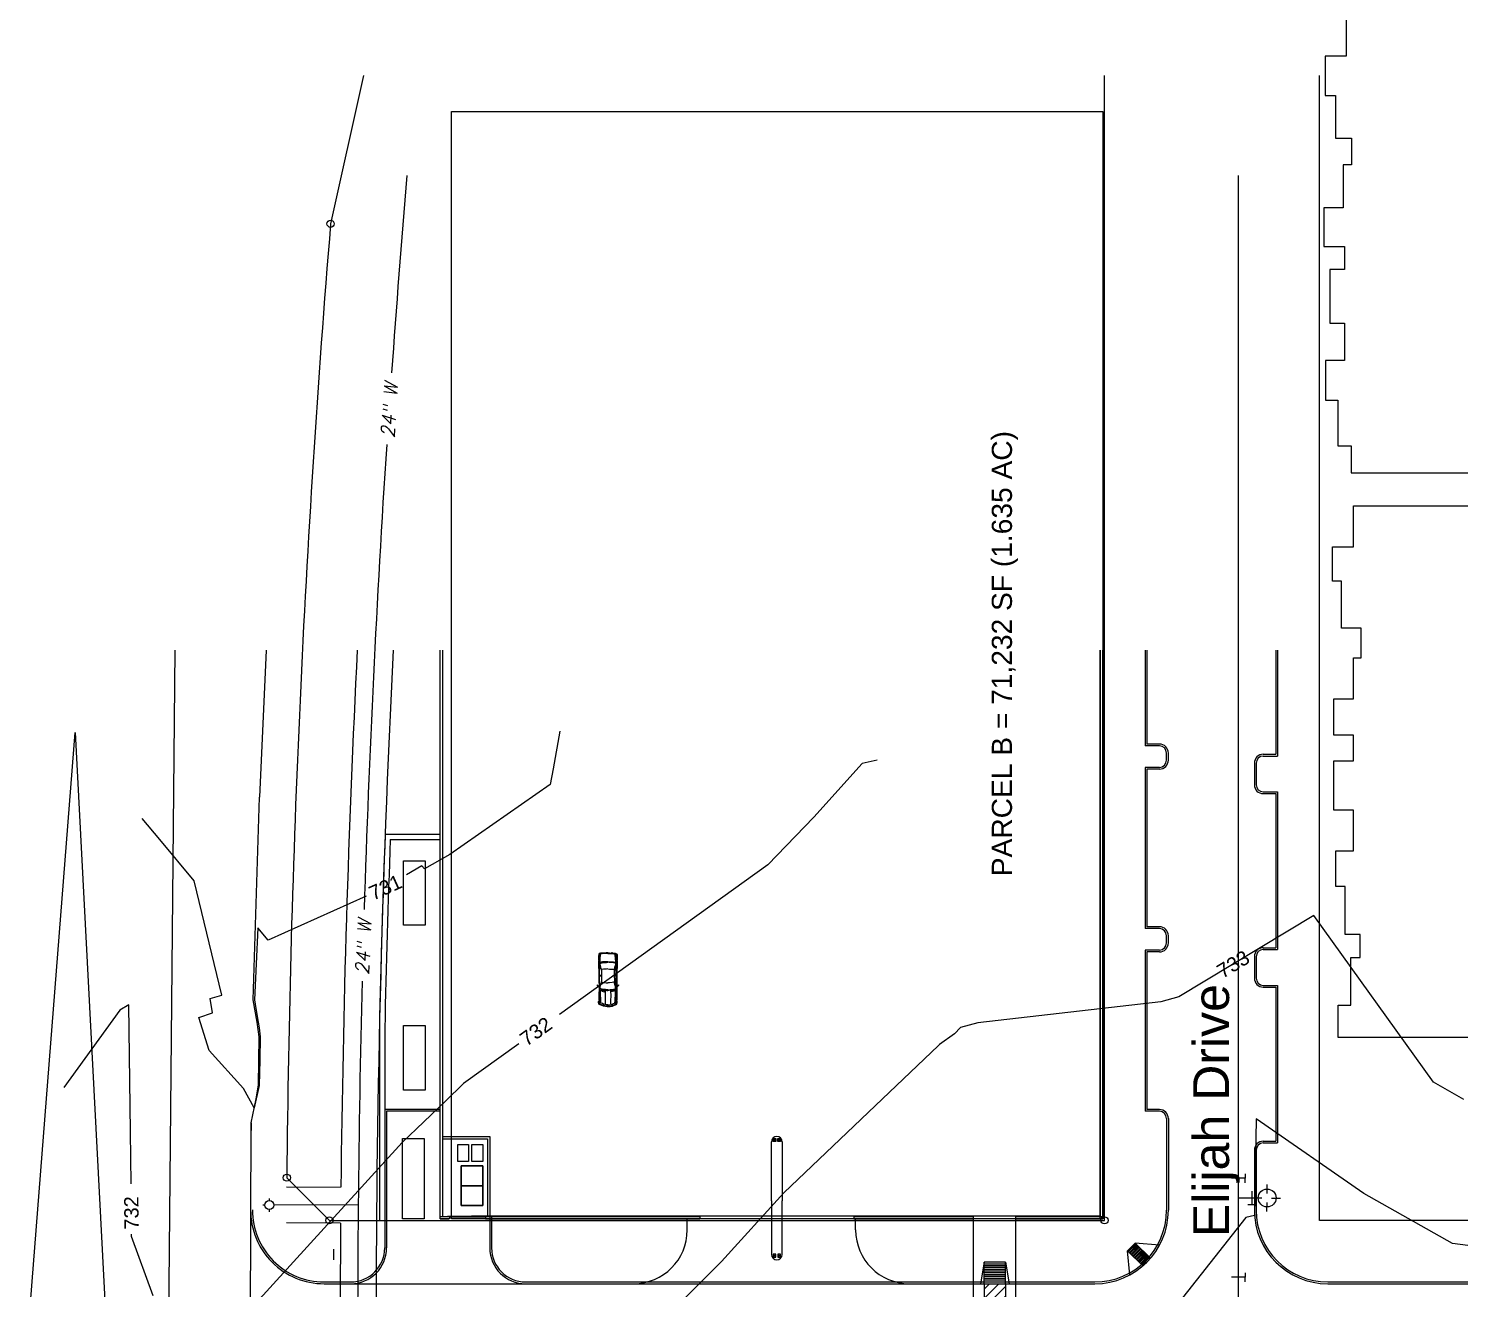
# Model space of a CAD drawing. Header units: feet. Extents: x 2207070 to 2208879, y 513929 to 516197.
# Drawn here: x 2207070.5 to 2207469.7, y 515323.3 to 515674.9 of the extents above; entities that cross this region are included whole.
import ezdxf
from ezdxf.enums import TextEntityAlignment as Align

# ---------------------------------------------------------------- set-up
doc = ezdxf.new("R2010")
doc.units = ezdxf.units.FT
doc.header["$LTSCALE"] = 40
doc.header["$MEASUREMENT"] = 0
for name, pattern in [('HIDDEN2', [0.1875, 0.125, -0.0625]), ('PL1X', [1.79, 1.5, -0.08, 0.025, -0.08, 0.025, -0.08]), ('xSITE$0$HIDDEN', [0.375, 0.25, -0.125])]:
    doc.linetypes.add(name, pattern=pattern)
doc.layers.get('0').update_dxf_attribs({"linetype": 'CONTINUOUS'})
doc.layers.get('DEFPOINTS').update_dxf_attribs({"color": 48, "linetype": 'CONTINUOUS'})
for name, color, linetype in [('A-EQPM', 5, 'HIDDEN2'), ('A-WALL', 7, 'CONTINUOUS'), ('BFR', 15, 'CONTINUOUS'), ('CONT-MNR', 250, 'HIDDEN2'), ('CONT-MNR LABELS', 250, 'CONTINUOUS'), ('CoveredWalk', 7, 'CONTINUOUS'), ('FOC', 6, 'CONTINUOUS'), ('p-wat', 144, 'CONTINUOUS'), ('ParcelText', 9, 'CONTINUOUS'), ('PVMT', 3, 'CONTINUOUS'), ('PVMT-REMOVED', 3, 'CONTINUOUS'), ('ROW-Street', 6, 'PL1X'), ('ShopsFOC', 9, 'CONTINUOUS'), ('Sidewalk', 45, 'CONTINUOUS'), ('Street Name', 5, 'CONTINUOUS'), ('Street-FOC', 6, 'CONTINUOUS'), ('Striping', 35, 'CONTINUOUS'), ('Townhomes', 251, 'CONTINUOUS'), ('UT-W-LINE', 144, 'CONTINUOUS'), ('UT-W-TEXT', 150, 'CONTINUOUS'), ('Wall', 7, 'CONTINUOUS'), ('WaterFittings-PH-Future', 165, 'CONTINUOUS'), ('WaterFittings-PHii', 151, 'CONTINUOUS'), ('xP11$0$a-cars', 250, 'CONTINUOUS'), ('xP11$0$A-DOOR', 9, 'CONTINUOUS'), ('xP11$0$a-island', 9, 'CONTINUOUS'), ('xP11$0$A-WALL', 7, 'CONTINUOUS'), ('xP41$0$A-WALL', 7, 'CONTINUOUS'), ('xSITE$0$PSP-CIVILBASE-WTR ESMT', 9, 'xSITE$0$HIDDEN')]:
    doc.layers.add(name, color=color, linetype=linetype)
doc.layers.add('xP11$0$A-AREA', color=6, linetype='CONTINUOUS', plot=False)
doc.styles.add('EXISTING', font='SIMPLEX.shx', dxfattribs={"height": 3.75})
doc.styles.get("Standard").update_dxf_attribs({"font": 'ARIAL.TTF'})

# ---------------------------------------------------------------- blocks, each defined once
blk = doc.blocks.new('xSITE$0$TWNHMS')
at = {"layer": 'Townhomes'}
for points in [[(20658.2, 3866.5), (20510.7, 3866.5), (20510.7, 3939.5), (20373.7, 3939.5), (20373.7, 3903), (20224.7, 3903), (20224.7, 3847), (20132.2, 3847), (20132.2, 3876.5), (19981.7, 3876.5), (19981.7, 3944.5), (19846.2, 3944.5), (19846.2, 3871.5), (19766.7, 3871.5), (19766.7, 3923), (19579.7, 3923), (19579.7, 3871.5), (19449.2, 3871.5), (19449.2, 3938), (19310.2, 3938), (19310.2, 3895), (19151.7, 3895), (19151.7, 3848.5), (19057.2, 3848.5), (19057.2, 3318)], [(17087.2, 3357.5), (17087.2, 3893.5), (17199.7, 3893.5), (17199.7, 3850), (17366.7, 3850), (17366.7, 3817), (17446.7, 3817), (17446.7, 3870), (17613.7, 3870), (17613.7, 3902.5), (17738.7, 3902.5), (17738.7, 3841), (17880.2, 3841), (17880.2, 3909.5), (18052.7, 3909.5), (18052.7, 3841), (18141.7, 3841), (18141.7, 3909.5), (18268.7, 3909.5), (18268.7, 3841), (18412.2, 3841), (18412.2, 3813.5), (18515.7, 3813.5), (18515.7, 3882.5), (18679.2, 3882.5), (18679.2, 3913.5), (18798.7, 3913.5), (18798.7, 3841), (18941.7, 3841), (18941.7, 3357.5)]]:
    blk.add_lwpolyline(points, dxfattribs=at)
blk = doc.blocks.new('xP11$0$car1')
at = {"layer": 'xP11$0$a-cars'}
for p, q in [((329.2, 1232), (328.8, 1229.2)), ((328.8, 1229.2), (328.8, 1224.9)), ((328.8, 1224.9), (329.1, 1223.8)), ((329.1, 1223.8), (329.8, 1223.3)), ((329.9, 1234.4), (329.2, 1232)), ((329.2, 1213.6), (329.4, 1217.7)), ((329.2, 1205.4), (329.2, 1213.6)), ((329.2, 1195.7), (329.2, 1205.4)), ((329.4, 1217.7), (329.8, 1218.7)), ((329.8, 1223.3), (330.6, 1223)), ((329.8, 1218.7), (330.2, 1219.4)), ((331.4, 1235.7), (329.9, 1234.4)), ((330.2, 1219.4), (330.6, 1219.9)), ((330.2, 1189), (330.5, 1205.8)), ((330.5, 1205.8), (330.7, 1221)), ((330.7, 1221), (331, 1229.1)), ((331, 1229.1), (331.5, 1230.9)), ((334.3, 1236.9), (331.4, 1235.7)), ((331.5, 1230.9), (332.1, 1231.6)), ((332.1, 1231.6), (332.4, 1232.1)), ((332.7, 1232.6), (332.5, 1229.5)), ((332.5, 1229.5), (332.7, 1216.5)), ((333.3, 1233.8), (332.7, 1232.6)), ((332.7, 1216.5), (332.8, 1195.7)), ((334.4, 1234.6), (333.3, 1233.8)), ((343, 1239.7), (334.3, 1236.9)), ((338.6, 1236.3), (334.4, 1234.6)), ((335.6, 1223.3), (334.7, 1197.9)), ((334.7, 1197.9), (334.7, 1190)), ((336.1, 1229.5), (335.6, 1223.3)), ((336.7, 1230.3), (336.1, 1229.5)), ((337.4, 1231.1), (336.7, 1230.3)), ((341.2, 1232.4), (337.4, 1231.1)), ((344.3, 1238), (338.6, 1236.3)), ((344.9, 1234.6), (341.2, 1232.4)), ((351.9, 1242.1), (343, 1239.7)), ((344.3, 1240.8), (344.2, 1240.1)), ((345, 1241.4), (344.3, 1240.8)), ((349.2, 1239.5), (344.3, 1238)), ((349.4, 1235.7), (344.9, 1234.6)), ((345.7, 1241.4), (345, 1241.4)), ((346.6, 1241.4), (345.7, 1241.4)), ((346.9, 1240.8), (346.6, 1241.4)), ((355, 1240.6), (349.2, 1239.5)), ((354.6, 1236.6), (349.4, 1235.7)), ((350.3, 1206.2), (350.4, 1222.2)), ((350.5, 1189.6), (350.3, 1206.2)), ((350.4, 1222.2), (350.9, 1233.2)), ((355.7, 1242.5), (351.9, 1242.1)), ((359.9, 1236.9), (354.6, 1236.6)), ((359.7, 1240.8), (355, 1240.6)), ((359.7, 1242.8), (355.7, 1242.5)), ((359.7, 1242.8), (363.8, 1242.5)), ((359.7, 1240.8), (364.4, 1240.6)), ((359.9, 1236.9), (364.9, 1236.6)), ((363.8, 1242.5), (367.5, 1242.1)), ((364.4, 1240.6), (370.2, 1239.5)), ((364.9, 1236.6), (370, 1235.7)), ((367.5, 1242.1), (376.4, 1239.7)), ((369, 1222.2), (368.5, 1233.2)), ((368.9, 1189.6), (369.1, 1206.2)), ((369.1, 1206.2), (369, 1222.2)), ((370, 1235.7), (374.5, 1234.6)), ((370.2, 1239.5), (375.2, 1238)), ((372.6, 1240.8), (372.9, 1241.4)), ((372.9, 1241.4), (373.8, 1241.4)), ((373.8, 1241.4), (374.4, 1241.4)), ((374.4, 1241.4), (375.2, 1240.8)), ((374.5, 1234.6), (378.3, 1232.4)), ((375.2, 1240.8), (375.2, 1240.1)), ((375.2, 1238), (380.9, 1236.3)), ((376.4, 1239.7), (385.2, 1236.9)), ((378.3, 1232.4), (382, 1231.1)), ((380.9, 1236.3), (385.1, 1234.6)), ((382, 1231.1), (382.8, 1230.3)), ((382.8, 1230.3), (383.3, 1229.5)), ((383.3, 1229.5), (383.8, 1223.3)), ((383.8, 1223.3), (384.7, 1197.9)), ((384.7, 1197.9), (384.7, 1190)), ((385.1, 1234.6), (386.2, 1233.8)), ((385.2, 1236.9), (388, 1235.7)), ((386.2, 1233.8), (386.7, 1232.6)), ((386.7, 1216.5), (386.6, 1195.7)), ((386.7, 1232.6), (386.9, 1229.5)), ((386.9, 1229.5), (386.7, 1216.5)), ((387.4, 1231.6), (387, 1232.1)), ((387.9, 1230.9), (387.4, 1231.6)), ((388.5, 1229.1), (387.9, 1230.9)), ((388, 1235.7), (389.6, 1234.4)), ((388.8, 1221), (388.5, 1229.1)), ((389.7, 1223.3), (388.8, 1223)), ((388.9, 1205.8), (388.8, 1221)), ((389.2, 1219.4), (388.8, 1219.9)), ((389.2, 1189), (388.9, 1205.8)), ((389.7, 1218.7), (389.2, 1219.4)), ((389.6, 1234.4), (390.2, 1232)), ((390.3, 1223.8), (389.7, 1223.3)), ((390, 1217.7), (389.7, 1218.7)), ((390.2, 1213.6), (390, 1217.7)), ((390.2, 1232), (390.7, 1229.2)), ((390.2, 1205.4), (390.2, 1213.6)), ((390.2, 1195.7), (390.2, 1205.4)), ((390.7, 1224.9), (390.3, 1223.8)), ((390.7, 1229.2), (390.7, 1224.9)), ((324, 1170.4), (324.2, 1171.6)), ((324.6, 1170), (324, 1170.4)), ((324.2, 1171.6), (326.3, 1174.4)), ((325.5, 1170.5), (324.6, 1170)), ((328.8, 1174.4), (325.5, 1170.5)), ((326.3, 1174.4), (328.8, 1176)), ((328.8, 1176), (330, 1178)), ((329.6, 1176.1), (328.8, 1176)), ((329.7, 1174.8), (328.8, 1174.4)), ((329.4, 1194.4), (329.2, 1195.7)), ((330.2, 1193.3), (329.4, 1194.4)), ((329.4, 1133.5), (329.6, 1152.1)), ((329.6, 1152.1), (330, 1177.2)), ((329.9, 1175.6), (329.6, 1176.1)), ((329.7, 1174.8), (329.9, 1175.6)), ((331, 1174.8), (329.7, 1174.8)), ((330, 1177.2), (330.2, 1189)), ((330, 1178), (331, 1178.1)), ((331, 1174.1), (330.1, 1174)), ((330.2, 1192.4), (330.2, 1193.3)), ((331, 1178.1), (331.6, 1177.7)), ((331.2, 1176.1), (331, 1174.8)), ((331.6, 1173.6), (331, 1174.1)), ((331.6, 1177.7), (331.2, 1176.1)), ((332.3, 1172.5), (331.6, 1173.6)), ((331.9, 1159.2), (331.6, 1139.9)), ((332.1, 1168.5), (331.9, 1159.2)), ((332.3, 1175.2), (332.1, 1168.5)), ((333.3, 1180), (332.3, 1175.2)), ((332.7, 1172.4), (332.3, 1172.5)), ((333, 1171.4), (332.7, 1172.4)), ((332.8, 1195.7), (333, 1181.7)), ((333, 1181.7), (333.3, 1181.2)), ((335.9, 1163.8), (333, 1171.4)), ((334.4, 1182.2), (333.3, 1180)), ((333.3, 1181.2), (333.6, 1181.1)), ((333.6, 1180.5), (334.1, 1179.8)), ((333.8, 1178.6), (333.7, 1176.7)), ((333.7, 1176.7), (334.1, 1174.9)), ((334.1, 1179.8), (333.8, 1178.6)), ((334.7, 1181.6), (334.1, 1179.8)), ((334.1, 1174.9), (335.9, 1168.8)), ((336.1, 1183.8), (334.4, 1182.2)), ((334.7, 1190), (335.1, 1189.2)), ((335.6, 1182.6), (334.7, 1181.6)), ((335.1, 1189.2), (335.6, 1188.3)), ((335.6, 1188.3), (337, 1187.1)), ((337.3, 1183.7), (335.6, 1182.6)), ((335.9, 1168.8), (337.4, 1164)), ((337.3, 1159.5), (335.9, 1163.8)), ((339, 1185), (336.1, 1183.8)), ((337, 1187.1), (337.9, 1186.4)), ((341, 1184.5), (337.3, 1183.7)), ((337.8, 1157.6), (337.3, 1159.5)), ((337.4, 1164), (337.8, 1161.8)), ((337.8, 1161.8), (338.4, 1160.6)), ((337.8, 1153.8), (337.8, 1157.6)), ((338.3, 1139.5), (337.8, 1153.8)), ((337.9, 1186.4), (340.5, 1187)), ((338.4, 1160.6), (339.8, 1160.2)), ((344.6, 1186.1), (339, 1185)), ((339.1, 1190.6), (344.2, 1192.3)), ((339.1, 1187.7), (339.1, 1190.6)), ((344.3, 1188.8), (339.1, 1187.7)), ((339.8, 1160.2), (341.4, 1160.8)), ((340.5, 1187), (344.7, 1187.4)), ((345.6, 1185), (341, 1184.5)), ((341.4, 1160.8), (345.8, 1161.9)), ((344.2, 1192.3), (348.7, 1192.9)), ((348.7, 1189.3), (344.3, 1188.8)), ((352.3, 1186.7), (344.6, 1186.1)), ((344.7, 1187.4), (349.7, 1187.8)), ((351.7, 1185.5), (345.6, 1185)), ((345.8, 1161.9), (353.8, 1163)), ((348.7, 1192.9), (348.7, 1189.3)), ((349.7, 1187.8), (355.7, 1188.2)), ((359.8, 1185.8), (351.7, 1185.5)), ((359.8, 1186.7), (352.3, 1186.7)), ((353.8, 1163), (357.8, 1163.2)), ((355.7, 1188.2), (359.7, 1188.3)), ((357.8, 1163.2), (359.8, 1163.2)), ((359.6, 1186.7), (367.2, 1186.7)), ((359.6, 1185.8), (367.7, 1185.5)), ((361.6, 1163.2), (359.6, 1163.2)), ((363.8, 1188.2), (359.7, 1188.3)), ((365.6, 1163), (361.6, 1163.2)), ((369.7, 1187.8), (363.8, 1188.2)), ((373.6, 1161.9), (365.6, 1163)), ((367.2, 1186.7), (374.8, 1186.1)), ((367.7, 1185.5), (373.9, 1185)), ((374.7, 1187.4), (369.7, 1187.8)), ((375.2, 1192.3), (370.7, 1192.9)), ((370.7, 1192.9), (370.7, 1189.3)), ((370.7, 1189.3), (375.2, 1188.8)), ((378, 1160.8), (373.6, 1161.9)), ((373.9, 1185), (378.5, 1184.5)), ((378.9, 1187), (374.7, 1187.4)), ((374.8, 1186.1), (380.4, 1185)), ((380.3, 1190.6), (375.2, 1192.3)), ((375.2, 1188.8), (380.3, 1187.7)), ((379.7, 1160.2), (378, 1160.8)), ((378.5, 1184.5), (382.1, 1183.7)), ((381.5, 1186.4), (378.9, 1187)), ((381, 1160.6), (379.7, 1160.2)), ((380.3, 1187.7), (380.3, 1190.6)), ((380.4, 1185), (383.3, 1183.8)), ((381.6, 1161.8), (381, 1160.6)), ((381.1, 1139.5), (381.6, 1153.8)), ((382.4, 1187.1), (381.5, 1186.4)), ((382, 1164), (381.6, 1161.8)), ((381.6, 1153.8), (381.7, 1157.6)), ((381.7, 1157.6), (382.1, 1159.5)), ((383.5, 1168.8), (382, 1164)), ((382.1, 1183.7), (383.9, 1182.6)), ((382.1, 1159.5), (383.5, 1163.8)), ((383.8, 1188.3), (382.4, 1187.1)), ((383.3, 1183.8), (385.1, 1182.2)), ((385.4, 1174.9), (383.5, 1168.8)), ((383.5, 1163.8), (386.5, 1171.4)), ((384.3, 1189.2), (383.8, 1188.3)), ((383.9, 1182.6), (384.7, 1181.6)), ((384.7, 1190), (384.3, 1189.2)), ((384.7, 1181.6), (385.4, 1179.8)), ((385.1, 1182.2), (386.1, 1180)), ((385.8, 1180.5), (385.4, 1179.8)), ((385.4, 1179.8), (385.6, 1178.6)), ((385.7, 1176.7), (385.4, 1174.9)), ((385.6, 1178.6), (385.7, 1176.7)), ((386.2, 1181.2), (385.8, 1181.1)), ((386.1, 1180), (387.1, 1175.2)), ((386.5, 1181.7), (386.2, 1181.2)), ((386.6, 1195.7), (386.5, 1181.7)), ((386.5, 1171.4), (386.7, 1172.4)), ((386.7, 1172.4), (387.1, 1172.5)), ((387.1, 1175.2), (387.4, 1168.5)), ((387.1, 1172.5), (387.8, 1173.6)), ((387.4, 1168.5), (387.6, 1159.2)), ((387.6, 1159.2), (387.8, 1139.9)), ((388.4, 1178.1), (387.8, 1177.7)), ((387.8, 1177.7), (388.2, 1176.1)), ((387.8, 1173.6), (388.5, 1174.1)), ((388.2, 1176.1), (388.4, 1174.8)), ((389.4, 1178), (388.4, 1178.1)), ((388.4, 1174.8), (389.8, 1174.8)), ((388.5, 1174.1), (389.3, 1174)), ((389.2, 1193.3), (390, 1194.4)), ((389.2, 1192.4), (389.2, 1193.3)), ((389.4, 1177.2), (389.2, 1189)), ((390.7, 1176), (389.4, 1178)), ((389.9, 1152.1), (389.4, 1177.2)), ((389.6, 1175.6), (389.9, 1176.1)), ((389.8, 1174.8), (389.6, 1175.6)), ((389.8, 1174.8), (390.7, 1174.4)), ((389.9, 1176.1), (390.7, 1176)), ((390, 1133.5), (389.9, 1152.1)), ((390, 1194.4), (390.2, 1195.7)), ((393.2, 1174.4), (390.7, 1176)), ((390.7, 1174.4), (393.9, 1170.5)), ((395.2, 1171.6), (393.2, 1174.4)), ((393.9, 1170.5), (394.8, 1170)), ((394.8, 1170), (395.5, 1170.4)), ((395.5, 1170.4), (395.2, 1171.6)), ((328.4, 1108), (328.7, 1113.6)), ((328.8, 1091.5), (328.4, 1108)), ((328.7, 1113.6), (328.9, 1114.6)), ((328.9, 1114.6), (329.4, 1115.1)), ((329.9, 1111.4), (329.4, 1133.5)), ((329.4, 1115.1), (329.9, 1116.3)), ((329.6, 1138.1), (331.4, 1138.9)), ((330.2, 1094.5), (329.9, 1111.4)), ((330.8, 1116.9), (330, 1116.7)), ((331.4, 1116.3), (330.8, 1116.9)), ((331.4, 1138.9), (331.9, 1139.2)), ((331.6, 1115.5), (331.4, 1116.3)), ((331.6, 1139.9), (331.6, 1136.6)), ((331.6, 1136.6), (331.8, 1120.4)), ((332.1, 1114.3), (331.6, 1115.5)), ((331.6, 1114.7), (331.9, 1102.3)), ((331.8, 1136.6), (332.1, 1137.3)), ((331.8, 1120.4), (331.8, 1116.5)), ((331.8, 1116.5), (332.1, 1114.3)), ((331.9, 1139.9), (332.7, 1139.7)), ((331.9, 1139.2), (337.6, 1138.6)), ((332.1, 1089.2), (331.9, 1102.3)), ((332.1, 1137.3), (335.7, 1137.3)), ((332.1, 1114.3), (332.9, 1113.2)), ((332.7, 1139.7), (337.5, 1139.5)), ((332.9, 1113.2), (334.3, 1113.1)), ((334.6, 1104.5), (333.6, 1100.4)), ((334.3, 1113.1), (335.5, 1113.7)), ((336, 1110.3), (334.6, 1104.5)), ((335.5, 1113.7), (336, 1115.3)), ((335.7, 1137.3), (337.8, 1136.9)), ((336, 1115.3), (336.9, 1118.1)), ((337.5, 1116), (336, 1110.3)), ((336.9, 1118.1), (337.8, 1121.5)), ((337.5, 1139.5), (337.8, 1139.6)), ((338.3, 1118.2), (337.5, 1116)), ((337.6, 1138.6), (338.2, 1138.2)), ((337.8, 1139.6), (338.1, 1139.7)), ((337.8, 1136.9), (338.3, 1136.6)), ((337.8, 1121.5), (338.2, 1123.2)), ((338.2, 1123.2), (338.3, 1126)), ((338.3, 1130.9), (338.3, 1139.5)), ((338.3, 1126), (338.3, 1130.9)), ((339, 1118.4), (338.3, 1118.2)), ((341, 1118.1), (339, 1118.4)), ((344.5, 1117.4), (341, 1118.1)), ((348.6, 1116.9), (344.5, 1117.4)), ((354.6, 1116.6), (348.6, 1116.9)), ((359.8, 1116.3), (354.6, 1116.6)), ((359.6, 1116.3), (364.9, 1116.6)), ((364.9, 1116.6), (370.8, 1116.9)), ((370.8, 1116.9), (375, 1117.4)), ((375, 1117.4), (378.5, 1118.1)), ((378.5, 1118.1), (380.4, 1118.4)), ((380.4, 1118.4), (381.1, 1118.2)), ((381.1, 1130.9), (381.1, 1139.5)), ((381.6, 1136.9), (381.1, 1136.6)), ((381.1, 1126), (381.1, 1130.9)), ((381.2, 1123.2), (381.1, 1126)), ((381.1, 1118.2), (382, 1116)), ((381.9, 1138.6), (381.2, 1138.2)), ((381.7, 1121.5), (381.2, 1123.2)), ((381.6, 1139.6), (381.3, 1139.7)), ((382, 1139.5), (381.6, 1139.6)), ((383.7, 1137.3), (381.6, 1136.9)), ((382.5, 1118.1), (381.7, 1121.5)), ((387.6, 1139.2), (381.9, 1138.6)), ((386.7, 1139.7), (382, 1139.5)), ((382, 1116), (383.4, 1110.3)), ((383.4, 1115.3), (382.5, 1118.1)), ((384, 1113.7), (383.4, 1115.3)), ((383.4, 1110.3), (384.8, 1104.5)), ((387.4, 1137.3), (383.7, 1137.3)), ((385.2, 1113.1), (384, 1113.7)), ((384.8, 1104.5), (385.8, 1100.4)), ((386.5, 1113.2), (385.2, 1113.1)), ((387.4, 1114.3), (386.5, 1113.2)), ((387.6, 1139.9), (386.7, 1139.7)), ((387.7, 1136.6), (387.4, 1137.3)), ((387.7, 1116.5), (387.4, 1114.3)), ((387.4, 1114.3), (387.8, 1115.5)), ((387.4, 1089.2), (387.6, 1102.3)), ((388, 1138.9), (387.6, 1139.2)), ((387.8, 1114.7), (387.6, 1102.3)), ((387.8, 1136.6), (387.7, 1120.4)), ((387.7, 1120.4), (387.7, 1116.5)), ((387.8, 1139.9), (387.8, 1136.6)), ((387.8, 1115.5), (388, 1116.3)), ((389.9, 1138.1), (388, 1138.9)), ((388, 1116.3), (388.7, 1116.9)), ((388.7, 1116.9), (389.4, 1116.7)), ((389.2, 1094.5), (389.6, 1111.4)), ((389.6, 1111.4), (390, 1133.5)), ((390, 1115.1), (389.6, 1116.3)), ((390.5, 1114.6), (390, 1115.1)), ((390.8, 1113.6), (390.5, 1114.6)), ((390.7, 1091.5), (391.1, 1108)), ((391.1, 1108), (390.8, 1113.6)), ((328.3, 1086.4), (328.4, 1087.1)), ((328.4, 1085), (328.3, 1086.4)), ((328.4, 1087.1), (329.1, 1087.7)), ((328.7, 1077.5), (328.4, 1085)), ((328.8, 1072.8), (328.7, 1077.5)), ((328.9, 1090.7), (328.8, 1091.5)), ((328.9, 1069.6), (328.8, 1072.8)), ((329.9, 1090), (328.9, 1090.7)), ((328.9, 1068), (328.9, 1069.6)), ((329.2, 1066.3), (328.9, 1068)), ((329.1, 1087.7), (329.7, 1088.1)), ((330.3, 1064.6), (329.2, 1066.3)), ((329.7, 1088.1), (330.1, 1088.3)), ((330.2, 1089.1), (329.9, 1090)), ((330.7, 1079.8), (330.2, 1094.5)), ((332.1, 1064.1), (330.3, 1064.6)), ((331.1, 1068.5), (330.7, 1079.8)), ((331.1, 1068.5), (331.9, 1067.3)), ((331.4, 1067.7), (331.1, 1068.5)), ((331.9, 1067.3), (332.8, 1067.2)), ((332.2, 1083.1), (332.1, 1089.2)), ((335.2, 1063.8), (332.1, 1064.1)), ((332.4, 1074), (332.2, 1083.1)), ((332.7, 1068.1), (332.4, 1074)), ((333.3, 1067.2), (332.7, 1068.1)), ((335.2, 1066.8), (332.8, 1067.2)), ((333.6, 1100.4), (333.4, 1099)), ((333.4, 1099), (334.3, 1097.7)), ((333.9, 1093.3), (333.6, 1092.4)), ((333.6, 1092.4), (333.6, 1090.4)), ((333.6, 1090.4), (334.2, 1081.9)), ((334.8, 1094.2), (333.9, 1093.3)), ((334.2, 1081.9), (334.8, 1069.1)), ((334.3, 1097.7), (335.6, 1097)), ((335.7, 1094.5), (334.8, 1094.2)), ((334.8, 1069.1), (335.2, 1067.3)), ((335.2, 1067.3), (335.7, 1066.9)), ((340.1, 1066.2), (335.2, 1066.8)), ((338.8, 1063.5), (335.2, 1063.8)), ((335.6, 1097), (340.4, 1095.9)), ((336.7, 1094.4), (335.7, 1094.5)), ((337.5, 1093.8), (336.7, 1094.4)), ((338.8, 1093.3), (337.5, 1093.8)), ((341.5, 1092.6), (338.8, 1093.3)), ((346.4, 1063.3), (338.8, 1063.5)), ((355.7, 1064.7), (340.1, 1066.2)), ((340.4, 1095.9), (347.2, 1094.6)), ((346.9, 1092.2), (341.5, 1092.6)), ((344.2, 1063), (344.3, 1062.5)), ((344.3, 1062.5), (345.2, 1062.1)), ((345.2, 1062.1), (346.5, 1061.9)), ((354.3, 1062.7), (346.4, 1063.3)), ((346.5, 1061.9), (347.6, 1062.2)), ((353.2, 1092), (346.9, 1092.2)), ((347.2, 1094.6), (355.5, 1094.2)), ((347.6, 1062.2), (347.8, 1062.9)), ((359.8, 1092), (353.2, 1092)), ((359.8, 1062.6), (354.3, 1062.7)), ((355.5, 1094.2), (359.8, 1094)), ((359.7, 1064.9), (355.7, 1064.7)), ((363.9, 1094.2), (359.6, 1094)), ((359.6, 1092), (366.2, 1092)), ((359.6, 1062.6), (365.1, 1062.7)), ((359.7, 1064.9), (363.8, 1064.7)), ((363.8, 1064.7), (379.3, 1066.2)), ((372.2, 1094.6), (363.9, 1094.2)), ((365.1, 1062.7), (373, 1063.3)), ((366.2, 1092), (372.6, 1092.2)), ((371.8, 1062.2), (371.7, 1062.9)), ((372.9, 1061.9), (371.8, 1062.2)), ((379, 1095.9), (372.2, 1094.6)), ((372.6, 1092.2), (377.9, 1092.6)), ((374.2, 1062.1), (372.9, 1061.9)), ((373, 1063.3), (380.7, 1063.5)), ((375.2, 1062.5), (374.2, 1062.1)), ((375.2, 1063), (375.2, 1062.5)), ((377.9, 1092.6), (380.7, 1093.3)), ((383.8, 1097), (379, 1095.9)), ((379.3, 1066.2), (384.3, 1066.8)), ((380.7, 1093.3), (382, 1093.8)), ((380.7, 1063.5), (384.3, 1063.8)), ((382, 1093.8), (382.8, 1094.4)), ((382.8, 1094.4), (383.7, 1094.5)), ((383.7, 1094.5), (384.6, 1094.2)), ((384.3, 1067.3), (383.7, 1066.9)), ((385.2, 1097.7), (383.8, 1097)), ((384.6, 1069.1), (384.3, 1067.3)), ((384.3, 1066.8), (386.6, 1067.2)), ((384.3, 1063.8), (387.4, 1064.1)), ((384.6, 1094.2), (385.5, 1093.3)), ((385.3, 1081.9), (384.6, 1069.1)), ((386, 1099), (385.2, 1097.7)), ((385.8, 1090.4), (385.3, 1081.9)), ((385.5, 1093.3), (385.8, 1092.4)), ((385.8, 1100.4), (386, 1099)), ((385.8, 1092.4), (385.8, 1090.4)), ((386.2, 1067.2), (386.7, 1068.1)), ((387.6, 1067.3), (386.6, 1067.2)), ((386.7, 1068.1), (387, 1074)), ((387, 1074), (387.2, 1083.1)), ((387.2, 1083.1), (387.4, 1089.2)), ((387.4, 1064.1), (389.1, 1064.6)), ((388.3, 1068.5), (387.6, 1067.3)), ((388, 1067.7), (388.3, 1068.5)), ((388.3, 1068.5), (388.8, 1079.8)), ((388.8, 1079.8), (389.2, 1094.5)), ((389.1, 1064.6), (390.2, 1066.3)), ((389.2, 1089.1), (389.6, 1090)), ((389.8, 1088.1), (389.3, 1088.3)), ((389.6, 1090), (390.5, 1090.7)), ((390.3, 1087.7), (389.8, 1088.1)), ((390.2, 1066.3), (390.5, 1068)), ((391.1, 1087.1), (390.3, 1087.7)), ((390.5, 1090.7), (390.7, 1091.5)), ((390.5, 1069.6), (390.7, 1072.8)), ((390.5, 1068), (390.5, 1069.6)), ((390.7, 1072.8), (390.8, 1077.5)), ((390.8, 1077.5), (391.1, 1085)), ((391.1, 1086.4), (391.1, 1087.1)), ((391.1, 1085), (391.1, 1086.4))]:
    blk.add_line(p, q, dxfattribs=at)
blk = doc.blocks.new('0vv')
for p, q in [((0, -0.063), (0, 0.063)), ((0.042, -0.063), (-0.042, -0.063))]:
    blk.add_line(p, q)

msp = doc.modelspace()

# ---------------------------------------------------------------- hatches: boundary and pattern name
at = {"layer": 'Striping', "linetype": 'Continuous'}
h = msp.add_hatch(dxfattribs=at)
h.set_pattern_fill('ANSI31', scale=15, style=0)
h.set_pattern_definition([(45, (1.1109, 0), (-1.3258252147, 1.3258252147), [])])
h.paths.add_polyline_path([(2207343.09, 515324.63), (2207337.09, 515324.63), (2207337.09, 515300.63), (2207343.09, 515300.63)])

# ---------------------------------------------------------------- linework, layer by layer
at = {"color": 7, "linetype": 'Continuous'}
for p, q in [((2207133.17, 515403.87), (2207134.88, 515460.45)), ((2207134.25, 515397.62), (2207133.17, 515403.87)), ((2207134.81, 515393.51), (2207134.25, 515397.62)), ((2207134.6, 515380.01), (2207134.81, 515393.51)), ((2207133.94, 515376.24), (2207134.6, 515380.01)), ((2207132.57, 515369.53), (2207133.94, 515376.24)), ((2207132.42, 515313.14), (2207132.57, 515369.53)), ((2207132.57, 515369.53), (2207132.57, 515367.43))]:
    msp.add_line(p, q, dxfattribs=at)
for p, q in [((2207416.1, 515349.82), (2207416.13, 515352.32)), ((2207416.04, 515344.82), (2207416.07, 515347.32)), ((2207417.33, 515348.55), (2207419.83, 515348.53))]:
    msp.add_line(p, q)
msp.add_lwpolyline([(2207136.75, 515501.48), (2207134.88, 515460.45)], dxfattribs=at)
msp.add_circle((2207416.08, 515348.57), 2.5)
at = {"layer": 'A-EQPM', "color": 7, "linetype": 'Continuous'}
for points in [[(2207175.13, 515424.67), (2207175.13, 515442.67), (2207181.13, 515442.67), (2207181.13, 515424.67)], [(2207175.13, 515378.67), (2207175.13, 515396.67), (2207181.13, 515396.67), (2207181.13, 515378.67)], [(2207180.85, 515342.75), (2207174.85, 515342.75), (2207174.85, 515365.16), (2207180.85, 515365.16)], [(2207193.2, 515358.78), (2207190.2, 515358.78), (2207190.2, 515363.53), (2207193.2, 515363.53)], [(2207197.19, 515358.78), (2207194.19, 515358.78), (2207194.19, 515363.53), (2207197.19, 515363.53)], [(2207197.19, 515357.5), (2207191.19, 515357.5), (2207191.19, 515352), (2207197.19, 515352)], [(2207197.19, 515352), (2207191.19, 515352), (2207191.19, 515357.5), (2207197.19, 515357.5)], [(2207197.19, 515352), (2207191.19, 515352), (2207191.19, 515346.5), (2207197.19, 515346.5)], [(2207197.19, 515346.5), (2207191.19, 515346.5), (2207191.19, 515352), (2207197.19, 515352)]]:
    msp.add_lwpolyline(points, close=True, dxfattribs=at)
at = {"layer": 'A-WALL', "color": 7, "linetype": 'Continuous'}
for p, q in [((2207369.52, 515501.48), (2207369.52, 515343.49)), ((2207370.19, 515501.48), (2207370.19, 515342.82)), ((2207254.31, 515343.48), (2207194.02, 515343.49))]:
    msp.add_line(p, q, dxfattribs=at)
at = {"layer": 'BFR', "color": 7, "linetype": 'Continuous'}
for p, q in [((2207379.29, 515335.98), (2207377.16, 515333.86)), ((2207381.41, 515329.61), (2207377.16, 515333.86)), ((2207377.78, 515327.13), (2207377.16, 515333.86)), ((2207379.52, 515335.74), (2207377.4, 515333.62)), ((2207379.76, 515335.5), (2207377.64, 515333.38)), ((2207379.99, 515335.27), (2207377.87, 515333.15)), ((2207380.23, 515335.03), (2207378.11, 515332.91)), ((2207380.46, 515334.8), (2207378.34, 515332.68)), ((2207380.7, 515334.56), (2207378.58, 515332.44)), ((2207380.94, 515334.33), (2207378.81, 515332.21)), ((2207381.17, 515334.09), (2207379.05, 515331.97)), ((2207383.53, 515331.73), (2207379.29, 515335.98)), ((2207386.01, 515335.36), (2207379.29, 515335.98)), ((2207381.41, 515333.86), (2207379.29, 515331.73)), ((2207381.64, 515333.62), (2207379.52, 515331.5)), ((2207381.88, 515333.38), (2207379.76, 515331.26)), ((2207382.11, 515333.15), (2207379.99, 515331.03)), ((2207382.35, 515332.91), (2207380.23, 515330.79)), ((2207382.59, 515332.68), (2207380.46, 515330.56)), ((2207382.82, 515332.44), (2207380.7, 515330.32)), ((2207383.06, 515332.21), (2207380.94, 515330.08)), ((2207383.29, 515331.97), (2207381.17, 515329.85))]:
    msp.add_line(p, q, dxfattribs=at)
at = {"layer": 'CONT-MNR', "color": 35, "linetype": 'Continuous'}
for p, q in [((2207218.69, 515478.86, 731), (2207216.81, 515468.32, 731)), ((2207303.04, 515469.83, 732), (2207289.59, 515454.82, 732)), ((2207307.23, 515470.73, 732), (2207303.04, 515469.83, 732)), ((2207216.81, 515468.32, 731), (2207216.02, 515463.92, 731)), ((2207216.02, 515463.92, 731), (2207188.05, 515444.4, 731)), ((2207107.11, 515448.58, 731), (2207102.2, 515454.48, 731)), ((2207289.59, 515454.82, 732), (2207276.75, 515441.51, 732)), ((2207116.69, 515437.04, 731), (2207107.11, 515448.58, 731)), ((2207188.05, 515444.4, 731), (2207180.97, 515440.43, 731)), ((2207276.75, 515441.51, 732), (2207218.63, 515399.79, 732)), ((2207180.16, 515441.27, 731), (2207175.89, 515438.71, 731)), ((2207180.97, 515440.43, 731), (2207180.16, 515441.27, 731)), ((2207124.35, 515405.21, 731), (2207116.69, 515437.04, 731)), ((2207164.65, 515432.83, 731), (2207137.3, 515420.5, 731)), ((2207429.15, 515427.4, 733), (2207391.48, 515404.71, 733)), ((2207462.49, 515380.87, 733), (2207429.15, 515427.4, 733)), ((2207134.39, 515423.98, 731), (2207133.49, 515403.83, 731)), ((2207137.3, 515420.5, 731), (2207134.39, 515423.98, 731)), ((2207098.48, 515402.44, 732), (2207095.93, 515400.98, 732)), ((2207098.94, 515367.05, 732), (2207098.48, 515402.44, 732)), ((2207121.1, 515404.26, 731), (2207124.35, 515405.21, 731)), ((2207121.74, 515400.24, 731), (2207121.1, 515404.26, 731)), ((2207133.49, 515403.83, 731), (2207133.91, 515401.45, 731)), ((2207133.91, 515401.45, 731), (2207134.53, 515397.66, 731)), ((2207386.4, 515403.32, 733), (2207335.37, 515397.46, 733)), ((2207391.48, 515404.71, 733), (2207386.4, 515403.32, 733)), ((2207095.93, 515400.98, 732), (2207080.28, 515379.44, 732)), ((2207117.96, 515398.92, 731), (2207121.74, 515400.24, 731)), ((2207120.83, 515389.69, 731), (2207117.96, 515398.92, 731)), ((2207134.53, 515397.66, 731), (2207134.82, 515396.04, 731)), ((2207335.37, 515397.46, 733), (2207330.49, 515396.12, 733)), ((2207134.82, 515396.04, 731), (2207135.13, 515393.53, 731)), ((2207135.13, 515393.53, 731), (2207135, 515387.07, 731)), ((2207328.82, 515394.39, 733), (2207324.66, 515391.4, 733)), ((2207330.49, 515396.12, 733), (2207328.82, 515394.39, 733)), ((2207130.42, 515379.14, 731), (2207120.83, 515389.69, 731)), ((2207207.24, 515391.62, 732), (2207191.82, 515380.55, 732)), ((2207324.41, 515391.15, 733), (2207281.24, 515349.96, 733)), ((2207324.66, 515391.4, 733), (2207324.41, 515391.15, 733)), ((2207135, 515387.07, 731), (2207134.84, 515379.98, 731)), ((2207133.42, 515373.69, 731), (2207130.42, 515379.14, 731)), ((2207134.84, 515379.98, 731), (2207134.07, 515376.62, 731)), ((2207191.82, 515380.55, 732), (2207186.83, 515375.57, 732)), ((2207471, 515376.07, 733), (2207462.49, 515380.87, 733)), ((2207134.01, 515376.2, 731), (2207133.42, 515373.69, 731)), ((2207134.07, 515376.62, 731), (2207134.01, 515376.2, 731)), ((2207186.83, 515375.57, 732), (2207174.75, 515364.04, 732)), ((2207412.99, 515370.63, 734), (2207412.58, 515343.48, 734)), ((2207443.02, 515349.83, 734), (2207412.99, 515370.63, 734)), ((2207099.08, 515352.52, 732), (2207098.94, 515367.05, 732)), ((2207174.75, 515364.04, 732), (2207133.08, 515318.27, 732)), ((2207281.24, 515349.96, 733), (2207263.84, 515330.85, 733)), ((2207467.76, 515335.86, 734), (2207443.02, 515349.83, 734)), ((2207410.12, 515343.15, 734), (2207384.97, 515311.26, 734)), ((2207412.58, 515343.65, 734), (2207410.12, 515343.15, 734)), ((2207099.22, 515337.8, 732), (2207099.21, 515338.5, 732)), ((2207105.22, 515321.29, 732), (2207099.22, 515337.8, 732)), ((2207551.1, 515325.13, 734), (2207467.76, 515335.86, 734)), ((2207263.84, 515330.85, 733), (2207233.95, 515301.02, 733))]:
    msp.add_line(p, q, dxfattribs=at)
at = {"layer": 'CoveredWalk', "color": 7, "linetype": 'Continuous'}
for p, q in [((2207334.17, 515276.32), (2207334.17, 515342.75)), ((2207346, 515273.15), (2207346, 515342.75))]:
    msp.add_line(p, q, dxfattribs=at)
at = {"layer": 'FOC', "color": 7, "linetype": 'Continuous'}
for p, q in [((2207170.35, 515372.75), (2207170.35, 515334.63)), ((2207185.35, 515372.75), (2207170.35, 515372.75)), ((2207199.15, 515343.41), (2207199.15, 515334.63)), ((2207254.27, 515339.63), (2207254.27, 515342.75)), ((2207301.24, 515339.63), (2207301.24, 515342.75))]:
    msp.add_line(p, q, dxfattribs=at)
for centre, radius, start, end in [((2207239.27, 515339.63), 15, 270, 360), ((2207316.24, 515339.63), 15, 180, 270), ((2207160.35, 515334.63), 10, 270, 360), ((2207209.15, 515334.63, 0), 10, 180, 270)]:
    msp.add_arc(centre, radius, start, end, dxfattribs=at)
at = {"layer": 'p-wat', "color": 140}
for p, q in [((2207408.01, 515633.9), (2207408.01, 515320.13)), ((2207407.96, 515348.57), (2207414.58, 515348.57))]:
    msp.add_line(p, q, dxfattribs=at)
at = {"layer": 'PVMT', "color": 7, "linetype": 'Continuous'}
for p, q in [((2207382.01, 515501.48), (2207382.01, 515474.75)), ((2207419.01, 515501.48), (2207419.01, 515471.91)), ((2207386.01, 515474.75), (2207382.01, 515474.75)), ((2207388.01, 515470.75), (2207388.01, 515472.75)), ((2207413.01, 515469.91), (2207413.01, 515463.91)), ((2207415.01, 515471.91), (2207419.01, 515471.91)), ((2207382.01, 515468.75), (2207382.01, 515423.75)), ((2207386.01, 515468.75), (2207382.01, 515468.75)), ((2207415.01, 515461.91), (2207419.01, 515461.91)), ((2207419.01, 515461.91), (2207419.01, 515417.91)), ((2207386.01, 515423.75), (2207382.01, 515423.75)), ((2207388.01, 515419.75), (2207388.01, 515421.75)), ((2207386.01, 515417.75), (2207382.01, 515417.75)), ((2207382.01, 515417.75), (2207382.01, 515372.75)), ((2207415.01, 515417.91), (2207419.01, 515417.91)), ((2207413.01, 515415.91), (2207413.01, 515409.91)), ((2207415.01, 515407.91), (2207419.01, 515407.91)), ((2207419.01, 515407.91), (2207419.01, 515363.91)), ((2207185.35, 515373.25), (2207169.85, 515373.25)), ((2207169.85, 515373.25), (2207169.85, 515334.63)), ((2207386.01, 515372.75), (2207382.01, 515372.75)), ((2207388.01, 515370.75), (2207388.01, 515345.13)), ((2207413.01, 515361.91), (2207413.01, 515345.13)), ((2207415.01, 515363.91), (2207419.01, 515363.91)), ((2207199.65, 515343.41), (2207199.65, 515334.63)), ((2207152.92, 515325.13), (2207160.35, 515325.13)), ((2207209.15, 515325.13), (2207243.11, 515325.13)), ((2207312.4, 515325.13), (2207368.01, 515325.13)), ((2207433.01, 515325.13), (2207800.75, 515325.13))]:
    msp.add_line(p, q, dxfattribs=at)
for centre, radius, start, end in [((2207386.01, 515472.75), 2, 0, 90), ((2207386.01, 515470.75), 2, 270, 0), ((2207415.01, 515469.91), 2, 90, 180), ((2207415.01, 515463.91), 2, 180, 270), ((2207386.01, 515421.75), 2, 0, 90), ((2207386.01, 515419.75), 2, 270, 0), ((2207415.01, 515415.91), 2, 90, 180), ((2207415.01, 515409.91), 2, 180, 270), ((2207386.01, 515370.75, 0), 2, 0, 90), ((2207415.01, 515361.91), 2, 90, 180), ((2207152.92, 515345.13, 0), 20, 179.7675, 270), ((2207368.01, 515345.13), 20, 270, 0), ((2207433.01, 515345.13), 20, 180, 270), ((2207160.35, 515334.63), 9.5, 270, 360), ((2207209.15, 515334.63, 0), 9.5, 180, 270)]:
    msp.add_arc(centre, radius, start, end, dxfattribs=at)
at = {"layer": 'PVMT-REMOVED', "color": 7, "linetype": 'Continuous'}
for p, q in [((2207160.35, 515324.63), (2207209.15, 515324.63)), ((2207239.27, 515324.63), (2207316.24, 515324.63)), ((2207243.11, 515325.13), (2207312.4, 515325.13))]:
    msp.add_line(p, q, dxfattribs=at)
at = {"layer": 'ROW-Street', "color": 7, "linetype": 'Continuous'}
for p, q in [((2207163.89, 515661.85), (2207154.73, 515620.45)), ((2207370.69, 515342.32), (2207370.69, 515661.85)), ((2207142.52, 515354.23), (2207154.42, 515342.32)), ((2207154.42, 515342.32), (2207370.69, 515342.32))]:
    msp.add_line(p, q, dxfattribs=at)
at = {"layer": 'ROW-Street', "color": 7, "linetype": 'Continuous', "flags": 128}
for points in [[(2207430.69, 515342.32), (2207430.69, 515661.85)], [(2207805.69, 515342.32), (2207430.69, 515342.32)]]:
    msp.add_lwpolyline(points, dxfattribs=at)
at = {"layer": 'ROW-Street', "color": 7, "linetype": 'Continuous'}
for centre in [(2207154.73, 515620.45), (2207142.52, 515354.23), (2207154.42, 515342.32), (2207370.69, 515342.32)]:
    msp.add_circle(centre, 1, dxfattribs=at)
msp.add_arc((2210812.07, 515319.27), 3669.72, 175.2924, 179.4542, dxfattribs=at)
at = {"layer": 'ShopsFOC', "color": 7, "linetype": 'Continuous'}
for p, q in [((2207109.54, 515308.83), (2207111.33, 515501.48)), ((2207070.47, 515312.23), (2207083.48, 515478.47)), ((2207083.48, 515478.47), (2207092.08, 515313.98))]:
    msp.add_line(p, q, dxfattribs=at)
at = {"layer": 'Sidewalk', "color": 7, "linetype": 'Continuous'}
for p, q in [((2207337.09, 515330.63), (2207336.09, 515324.63)), ((2207337.09, 515324.63), (2207337.09, 515330.63)), ((2207343.09, 515330.63), (2207337.09, 515330.63)), ((2207343.09, 515330.63), (2207337.09, 515330.63)), ((2207343.09, 515330.13), (2207337.09, 515330.13)), ((2207343.09, 515329.63), (2207337.09, 515329.63)), ((2207343.09, 515324.63), (2207343.09, 515330.63)), ((2207343.09, 515330.63), (2207344.09, 515324.63)), ((2207343.09, 515329.13), (2207337.09, 515329.13)), ((2207343.09, 515328.63), (2207337.09, 515328.63)), ((2207343.09, 515328.13), (2207337.09, 515328.13)), ((2207343.09, 515327.63), (2207337.09, 515327.63)), ((2207343.09, 515327.13), (2207337.09, 515327.13)), ((2207343.09, 515326.63), (2207337.09, 515326.63)), ((2207343.09, 515326.13), (2207337.09, 515326.13)), ((2207343.09, 515325.63), (2207337.09, 515325.63))]:
    msp.add_line(p, q, dxfattribs=at)
at = {"layer": 'Street-FOC', "color": 7, "linetype": 'Continuous'}
for p, q in [((2207382.51, 515501.48), (2207382.51, 515475.25)), ((2207382.51, 515501.48), (2207382.51, 515475.25)), ((2207418.51, 515501.48), (2207418.51, 515472.41)), ((2207386.01, 515475.25), (2207382.51, 515475.25)), ((2207388.51, 515470.75), (2207388.51, 515472.75)), ((2207412.51, 515469.91), (2207412.51, 515463.91)), ((2207415.01, 515472.41), (2207418.51, 515472.41)), ((2207386.01, 515468.25), (2207382.51, 515468.25)), ((2207386.01, 515468.25), (2207382.51, 515468.25)), ((2207382.51, 515468.25), (2207382.51, 515424.25)), ((2207382.51, 515461.41), (2207382.51, 515424.25)), ((2207415.01, 515461.41), (2207418.51, 515461.41)), ((2207418.51, 515461.41), (2207418.51, 515418.41)), ((2207386.01, 515424.25), (2207382.51, 515424.25)), ((2207388.51, 515419.75), (2207388.51, 515421.75)), ((2207415.01, 515418.41), (2207418.51, 515418.41)), ((2207386.01, 515417.25), (2207382.51, 515417.25)), ((2207382.51, 515417.25), (2207382.51, 515373.25)), ((2207412.51, 515415.91), (2207412.51, 515409.91)), ((2207415.01, 515407.41), (2207418.51, 515407.41)), ((2207418.51, 515407.41), (2207418.51, 515364.41)), ((2207386.01, 515373.25), (2207382.51, 515373.25)), ((2207388.51, 515370.75), (2207388.51, 515345.13)), ((2207412.51, 515361.91), (2207412.51, 515345.13)), ((2207415.01, 515364.41), (2207418.51, 515364.41)), ((2207152.92, 515324.63), (2207160.35, 515324.63)), ((2207209.15, 515324.63), (2207239.27, 515324.63)), ((2207316.24, 515324.63), (2207368.01, 515324.63)), ((2207433.01, 515324.63), (2207800.75, 515324.63))]:
    msp.add_line(p, q, dxfattribs=at)
for centre, radius, start, end in [((2207386.01, 515472.75), 2.5, 0, 90), ((2207386.01, 515470.75), 2.5, 270, 0), ((2207415.01, 515469.91), 2.5, 90, 180), ((2207415.01, 515463.91), 2.5, 180, 270), ((2207386.01, 515421.75), 2.5, 0, 90), ((2207386.01, 515419.75), 2.5, 270, 0), ((2207415.01, 515415.91), 2.5, 90, 180), ((2207415.01, 515409.91), 2.5, 180, 270), ((2207386.01, 515370.75, 0), 2.5, 0, 90), ((2207415.01, 515361.91), 2.5, 90, 180), ((2207152.92, 515345.13, 0), 20.5, 179.7675, 270), ((2207368.01, 515345.13), 20.5, 270, 0), ((2207433.01, 515345.13), 20.5, 180, 270)]:
    msp.add_arc(centre, radius, start, end, dxfattribs=at)
at = {"layer": 'Striping', "color": 7, "linetype": 'Continuous'}
for p, q in [((2207337.09, 515324.63), (2207337.09, 515300.63)), ((2207343.09, 515324.63), (2207343.09, 515300.63))]:
    msp.add_line(p, q, dxfattribs=at)
at = {"layer": 'UT-W-LINE', "color": 140}
for p, q in [((2207136.41, 515346.58), (2207135.8, 515346.58)), ((2207137.66, 515347.83), (2207137.66, 515348.44)), ((2207162.54, 515346.54), (2207138.91, 515346.66)), ((2207137.66, 515344.72), (2207137.66, 515345.33))]:
    msp.add_line(p, q, dxfattribs=at)
for points in [[(2207171.85, 515578.84, -0.003648), (2207176.15, 515633.9, -0.003648)], [(2207164.21, 515429.04, -0.008584), (2207170.48, 515558.86, -0.008584)], [(2207162.46, 515279.06), (2207162.37, 515308.03, -0.000911), (2207162.39, 515321.82, -0.001648), (2207162.54, 515346.54, -0.004128), (2207163.64, 515409.03, -0.004128)]]:
    msp.add_lwpolyline(points, format="xyb", dxfattribs=at)
msp.add_circle((2207137.66, 515346.58), 1.25, dxfattribs=at)
at = {"layer": 'Wall', "color": 7, "linetype": 'Continuous'}
for p, q in [((2207169.95, 515450.09), (2207185.35, 515450.09)), ((2207171.4, 515448.59), (2207185.35, 515448.59)), ((2207168.35, 515395.89), (2207168.35, 515342.32)), ((2207169.85, 515395.88), (2207169.85, 515342.32)), ((2207168.35, 515342.32), (2207169.85, 515342.32))]:
    msp.add_line(p, q, dxfattribs=at)
for radius, start, end in [(3780.4, 177.89821, 178.71996), (3778.9, 177.92013, 178.71971)]:
    msp.add_arc((2210947.81, 515311.44), radius, start, end, dxfattribs=at)
at = {"layer": 'WaterFittings-PH-Future'}
msp.add_line((2207155.62, 515331.32), (2207155.62, 515334.32), dxfattribs=at)
at = {"layer": 'xP11$0$A-AREA', "color": 7, "linetype": 'Continuous'}
msp.add_lwpolyline([(2207188.52, 515342.75), (2207188.52, 515651.75), (2207370.19, 515651.75), (2207370.19, 515342.75)], close=True, dxfattribs=at)
msp.add_lwpolyline([(2207188.52, 515342.75), (2207188.52, 515651.75), (2207370.19, 515651.75), (2207370.19, 515342.75)], close=True, dxfattribs=at)
at = {"layer": 'xP11$0$A-DOOR', "color": 7, "linetype": 'Continuous'}
for p, q in [((2207197.92, 515343.41), (2207187.92, 515343.41)), ((2207197.92, 515343.25), (2207187.92, 515343.25))]:
    msp.add_line(p, q, dxfattribs=at)
at = {"layer": 'xP11$0$a-island', "color": 7, "linetype": 'Continuous'}
for p, q in [((2207277.77, 515347.75), (2207277.77, 515364.25)), ((2207280.77, 515364.25), (2207280.77, 515347.75)), ((2207277.77, 515347.75), (2207277.77, 515332.8)), ((2207280.77, 515332.8), (2207280.77, 515347.75)), ((2207278.98, 515332.84), (2207278.23, 515332.84)), ((2207278.23, 515332.84), (2207278.23, 515332.09)), ((2207278.23, 515332.09), (2207278.98, 515332.09)), ((2207278.98, 515332.09), (2207278.98, 515332.84)), ((2207280.31, 515332.84), (2207279.56, 515332.84)), ((2207279.56, 515332.84), (2207279.56, 515332.09)), ((2207279.56, 515332.09), (2207280.31, 515332.09)), ((2207280.31, 515332.09), (2207280.31, 515332.84))]:
    msp.add_line(p, q, dxfattribs=at)
for points in [[(2207278.23, 515365.12), (2207278.98, 515365.12), (2207278.98, 515364.37), (2207278.23, 515364.37)], [(2207279.56, 515365.12), (2207280.31, 515365.12), (2207280.31, 515364.37), (2207279.56, 515364.37)]]:
    msp.add_lwpolyline(points, close=True, dxfattribs=at)
for centre in [(2207278.6, 515364.75), (2207279.93, 515364.75), (2207278.6, 515332.46), (2207279.94, 515332.46)]:
    msp.add_circle(centre, 0.25, dxfattribs=at)
for centre, start, end in [((2207279.27, 515364.25), 0, 180), ((2207279.27, 515332.8), 180, 0)]:
    msp.add_arc(centre, 1.5, start, end, dxfattribs=at)
at = {"layer": 'xP11$0$A-WALL', "color": 7, "linetype": 'Continuous'}
for p, q in [((2207185.35, 515342.75), (2207185.35, 515501.48)), ((2207186.02, 515343.41), (2207186.02, 515501.48)), ((2207369.52, 515342.75), (2207369.52, 515501.48)), ((2207370.19, 515342.75), (2207370.19, 515501.48)), ((2207186.02, 515365.75), (2207199.15, 515365.75)), ((2207199.15, 515365.75), (2207199.15, 515343.41)), ((2207186.02, 515365.08), (2207198.49, 515365.08)), ((2207198.49, 515365.08), (2207198.49, 515343.41)), ((2207185.35, 515343.41), (2207187.69, 515343.41)), ((2207185.35, 515342.75), (2207187.69, 515342.75)), ((2207187.92, 515342.75), (2207185.35, 515342.75)), ((2207187.92, 515343.41), (2207187.35, 515343.41)), ((2207187.92, 515343.41), (2207187.92, 515342.75)), ((2207197.92, 515343.41), (2207257.77, 515343.41)), ((2207197.92, 515343.41), (2207197.92, 515342.75)), ((2207197.92, 515342.75), (2207257.77, 515342.75)), ((2207257.77, 515343.41), (2207257.77, 515342.75)), ((2207300.77, 515343.41), (2207300.77, 515342.75)), ((2207300.77, 515343.41), (2207334.17, 515343.41)), ((2207300.77, 515342.75), (2207334.17, 515342.75)), ((2207334.17, 515342.75), (2207334.17, 515343.41)), ((2207346, 515342.75), (2207346, 515343.41)), ((2207346, 515343.41), (2207370.19, 515343.41)), ((2207346, 515342.75), (2207370.19, 515342.75))]:
    msp.add_line(p, q, dxfattribs=at)
at = {"layer": 'xP41$0$A-WALL', "color": 7, "linetype": 'Continuous'}
for p, q in [((2207369.52, 515501.48), (2207369.52, 515343.49)), ((2207370.19, 515501.48), (2207370.19, 515342.82)), ((2207369.52, 515343.49), (2207194.02, 515343.49))]:
    msp.add_line(p, q, dxfattribs=at)
at = {"layer": 'xSITE$0$PSP-CIVILBASE-WTR ESMT', "color": 7, "linetype": 'Continuous'}
for p, q in [((2207142.46, 515351.64), (2207157.55, 515351.56)), ((2207157.46, 515341.56), (2207142.39, 515341.64))]:
    msp.add_line(p, q, dxfattribs=at)
for radius, start, end in [(3790.4, 177.1262, 179.39353), (3780.4, 177.11859, 180.05164), (3790.4, 179.54469, 180.05164)]:
    msp.add_arc((2210947.81, 515311.44), radius, start, end, dxfattribs=at)

# ---------------------------------------------------------------- block references
at = {"layer": 'DEFPOINTS', "color": 7, "linetype": 'Continuous', "xscale": -0.08333333348855376, "yscale": 0.08333333348855376, "zscale": 0.08333333333333333, "rotation": 180}
msp.add_blockref('xP11$0$car1', (2207202.14, 515505.51), dxfattribs=at)
at = {"layer": 'Townhomes', "color": 7, "linetype": 'Continuous', "xscale": 0.07999999999992724, "yscale": 0.08000000000000303, "zscale": 0.07999999999999999, "rotation": 89.99999999726033}
msp.add_blockref('xSITE$0$TWNHMS', (2207747.42, 514026.37), dxfattribs=at)
at = {"layer": 'WaterFittings-PHii', "xscale": 30.00000000013524, "zscale": 30}
for p, yscale, rotation in [((2207408.01, 515354.08), 30.00000000017462, 89.67753482431002), ((2207411.93, 515348.57), 30.00000000023283, 359.67753482431), ((2207408.01, 515326.44), 30.00000000017462, 89.67753482431002)]:
    msp.add_blockref('0vv', p, dxfattribs=dict(at, yscale=yscale, rotation=rotation))

# ---------------------------------------------------------------- texts
at = {"layer": 'CONT-MNR LABELS', "color": 35, "linetype": 'Continuous'}
for s, rotation, p in [('731', 24.2811, (2207166.6, 515431.52, 731)), ('733', 31.059, (2207403.64, 515409.69, 733)), ('732', 35.6674, (2207209.41, 515390.71, 732)), ('732', 90.5446, (2207101.2, 515339.75, 732))]:
    msp.add_text(s, height=4, rotation=rotation, dxfattribs=at).set_placement(p)
at = {"layer": 'ParcelText', "color": 7, "linetype": 'Continuous', "insert": (2207339.25, 515500.49, 0), "char_height": 5.625, "width": 204.2595, "attachment_point": 2, "rotation": 90}
msp.add_mtext('PARCEL B = 71,232 SF (1.635 AC)', dxfattribs=at)
at = {"layer": 'Street Name', "color": 7, "linetype": 'Continuous'}
msp.add_text('Elijah Drive', height=10, rotation=90, dxfattribs=at).set_placement((2207401.69, 515372.95), align=Align.MIDDLE)
at = {"layer": 'UT-W-TEXT', "style": 'EXISTING', "oblique": 15}
for rotation, p in [(86.5485, (2207171.12, 515568.35)), (87.4853, (2207163.89, 515418.53))]:
    msp.add_text('24" W', height=3.75, rotation=rotation, dxfattribs=at).set_placement(p, align=Align.MIDDLE)

doc.saveas('drawing.dxf')
